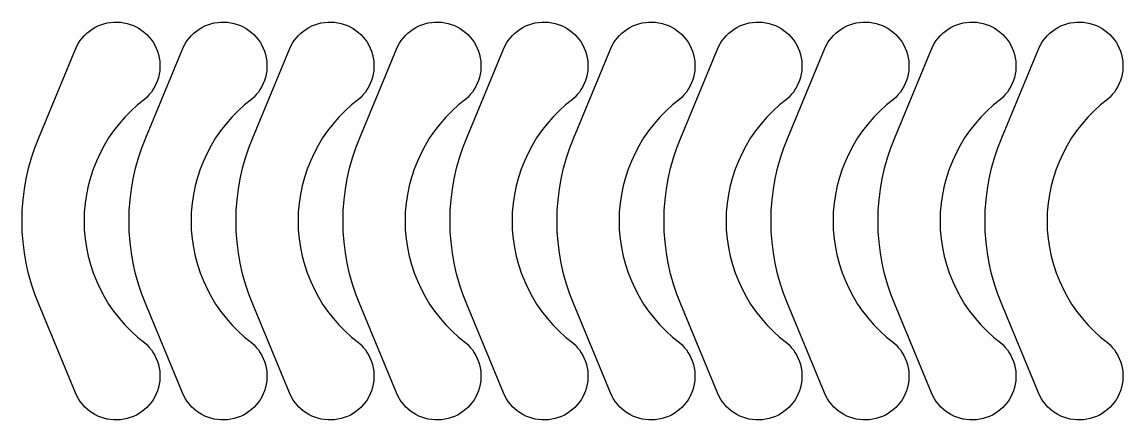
# Model space of a CAD drawing. Header units: millimetres. Extents: x 2572 to 2999, y 1061 to 1215.
import ezdxf

# ---------------------------------------------------------------- set-up
doc = ezdxf.new("R2010")
doc.units = ezdxf.units.MM

msp = doc.modelspace()

# ---------------------------------------------------------------- linework, layer by layer
for points in [[(2578.97, 1170.48), (2593.13, 1204.73, -1.269794), (2619.87, 1185.3, 0.497517), (2619.87, 1091.18, -1.269794), (2593.13, 1071.74), (2578.97, 1106, -0.202172)], [(2620.38, 1170.48), (2634.54, 1204.73, -1.269794), (2661.28, 1185.3, 0.497517), (2661.28, 1091.18, -1.269794), (2634.54, 1071.74), (2620.38, 1106, -0.202172)], [(2661.79, 1170.48), (2675.95, 1204.73, -1.269794), (2702.69, 1185.3, 0.497517), (2702.69, 1091.18, -1.269794), (2675.95, 1071.74), (2661.79, 1106, -0.202172)], [(2703.2, 1170.48), (2717.36, 1204.73, -1.269794), (2744.1, 1185.3, 0.497517), (2744.1, 1091.18, -1.269794), (2717.36, 1071.74), (2703.2, 1106, -0.202172)], [(2744.61, 1170.48), (2758.77, 1204.73, -1.269794), (2785.51, 1185.3, 0.497517), (2785.51, 1091.18, -1.269794), (2758.77, 1071.74), (2744.61, 1106, -0.202172)], [(2786.02, 1170.48), (2800.18, 1204.73, -1.269794), (2826.92, 1185.3, 0.497517), (2826.92, 1091.18, -1.269794), (2800.18, 1071.74), (2786.02, 1106, -0.202172)], [(2827.43, 1170.48), (2841.59, 1204.73, -1.269794), (2868.33, 1185.3, 0.497517), (2868.33, 1091.18, -1.269794), (2841.59, 1071.74), (2827.43, 1106, -0.202172)], [(2868.84, 1170.48), (2883, 1204.73, -1.269794), (2909.74, 1185.3, 0.497517), (2909.74, 1091.18, -1.269794), (2883, 1071.74), (2868.84, 1106, -0.202172)], [(2910.25, 1170.48), (2924.41, 1204.73, -1.269794), (2951.15, 1185.3, 0.497517), (2951.15, 1091.18, -1.269794), (2924.41, 1071.74), (2910.25, 1106, -0.202172)], [(2951.66, 1170.48), (2965.82, 1204.73, -1.269794), (2992.56, 1185.3, 0.497517), (2992.56, 1091.18, -1.269794), (2965.82, 1071.74), (2951.66, 1106, -0.202172)]]:
    msp.add_lwpolyline(points, format="xyb", close=True)

doc.saveas('drawing.dxf')
